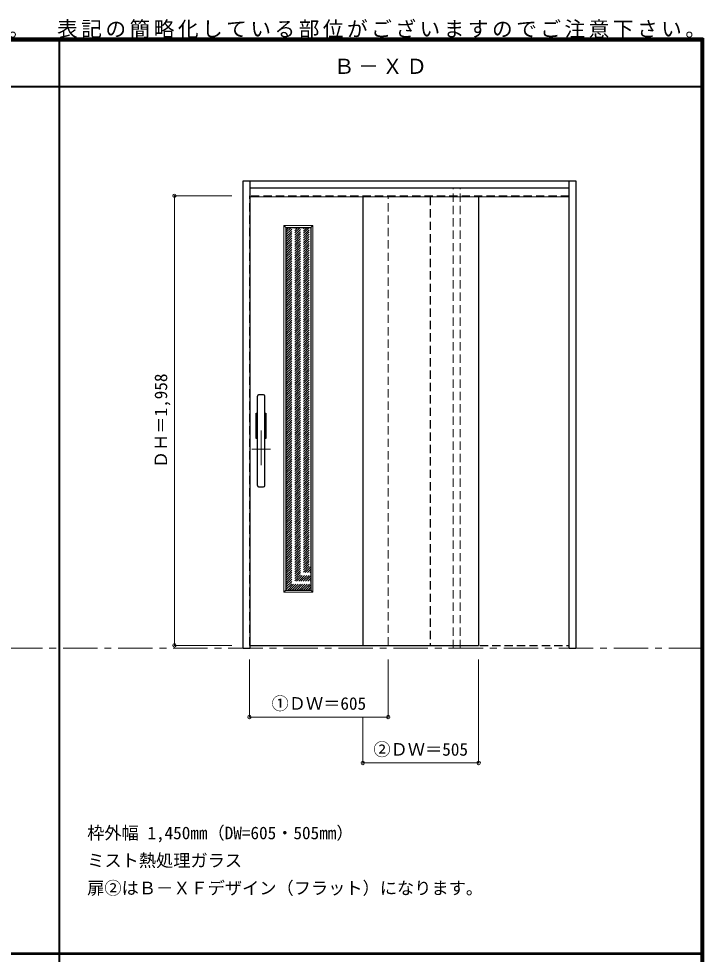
# Model space of a CAD drawing. Units: millimetres, scale not verified. Extents: x -6000 to 5700, y -4307 to 4260.
# Drawn here: x 2716 to 5700, y 186 to 4260 of the extents above; entities that cross this region are included whole.
import ezdxf
from ezdxf.enums import TextEntityAlignment as Align

# ---------------------------------------------------------------- set-up
doc = ezdxf.new("R2010")
doc.units = ezdxf.units.MM
doc.header["$LTSCALE"] = 30
doc.header["$PDMODE"] = 32
doc.header["$PDSIZE"] = 15
doc.linetypes.add('CHAIN1', pattern=[8, 5, -1, 1, -1])
doc.linetypes.add('DASHED1', pattern=[1.8, 1.2, -0.6])
for name, color, linetype, lineweight in [('0-1_通り芯', 4, 'CHAIN1', 9), ('0-2_扉', 4, 'DASHED1', 9), ('0-3_仕上げ', 3, 'Continuous', 25), ('0-4_枠', 3, 'Continuous', 25), ('0-7_取手GEK', 4, 'Continuous', 9), ('0-B_寸法', 7, 'Continuous', 9), ('0-C_ハッチ', 4, 'DASHED1', 9), ('0-D_ﾊﾞｰ引き手', 3, 'Continuous', 25), ('F-1_枠', 6, 'Continuous', 40)]:
    doc.layers.add(name, color=color, linetype=linetype, lineweight=lineweight)
doc.layers.add('0-A_文字', color=7, linetype='Continuous')
doc.styles.add('ＭＳ ゴシック', font='')
doc.styles.get('ＭＳ ゴシック').set_extended_font_data('MS Gothic')

msp = doc.modelspace()

# ---------------------------------------------------------------- linework, layer by layer
at = {"layer": '0-1_通り芯'}
for p, q in [((3773, 2466.5), (3773, 2304.5)), ((3732, 2385.5), (3814, 2385.5))]:
    msp.add_line(p, q, dxfattribs=at)
at = {"layer": '0-1_通り芯', "color": 7, "lineweight": 18}
msp.add_line((-5490, 1519.25), (5700, 1519.25), dxfattribs=at)
at = {"layer": '0-2_扉'}
for p, q in [((3722, 1531.25), (3722, 3489.25)), ((5115, 3489.25), (3722, 3489.25)), ((4216, 3484.25), (4216, 3489.25)), ((4327, 1531.25), (4327, 3489.25)), ((4510, 3484.25), (4510, 3489.25)), ((4721, 3484.25), (4721, 3489.25)), ((3725, 1531.25), (3722, 1531.25))]:
    msp.add_line(p, q, dxfattribs=at)
at = {"layer": '0-2_扉', "color": 3, "linetype": 'Continuous', "lineweight": 25}
for p, q in [((4216, 3484.25), (4216, 1531.25)), ((4721, 3484.25), (4721, 1531.25)), ((3725, 1531.25), (4721, 1531.25))]:
    msp.add_line(p, q, dxfattribs=at)
at = {"layer": '0-2_扉', "color": 3, "lineweight": 25}
msp.add_line((5115, 1531.25), (5115, 3489.25), dxfattribs=at)
msp.add_lwpolyline([(4510, 3484.25), (4510, 1531.25), (5115, 1531.25)], dxfattribs=at)
at = {"layer": '0-3_仕上げ', "color": 7, "lineweight": 18}
for p, q in [((3872, 3360.25), (3999, 3360.25)), ((3872, 3360.25), (3881, 3351.25)), ((3990, 3351.25), (3999, 3360.25)), ((3999, 3360.25), (3999, 1763.25)), ((3872, 1763.25), (3881, 1772.25)), ((3990, 1772.25), (3999, 1763.25))]:
    msp.add_line(p, q, dxfattribs=at)
at = {"layer": '0-3_仕上げ'}
for p, q in [((3881, 3351.25), (3881, 1772.25)), ((3881, 1772.25), (3990, 1772.25))]:
    msp.add_line(p, q, dxfattribs=at)
at = {"layer": '0-3_仕上げ', "color": 7, "lineweight": 18}
msp.add_lwpolyline([(3872, 3360.25), (3872, 1763.25), (3999, 1763.25)], dxfattribs=at)
at = {"layer": '0-3_仕上げ'}
msp.add_lwpolyline([(3881, 3351.25), (3990, 3351.25), (3990, 1772.25)], dxfattribs=at)
at = {"layer": '0-4_枠'}
for p, q in [((3695, 1519.25), (3695, 3554.25)), ((3695, 3554.25), (5145, 3554.25)), ((3725, 1519.25), (3725, 3554.25)), ((5115, 1519.25), (5115, 3554.25)), ((5145, 3554.25), (5145, 1519.25)), ((3725, 3524.25), (5115, 3524.25)), ((3695, 1519.25), (3725, 1519.25)), ((5115, 1519.25), (5145, 1519.25))]:
    msp.add_line(p, q, dxfattribs=at)
at = {"layer": '0-4_枠', "color": 4, "linetype": 'DASHED1', "lineweight": 9}
for p, q in [((4610, 1519.25), (4610, 3524.25)), ((4640, 1519.25), (4640, 3524.25)), ((4610, 1519.25), (4640, 1519.25))]:
    msp.add_line(p, q, dxfattribs=at)
at = {"layer": '0-7_取手GEK'}
msp.add_line((3725, 3484.25), (5115, 3484.25), dxfattribs=at)
at = {"layer": '0-B_寸法', "color": 4}
for p, q in [((3395, 3489.25), (3645, 3489.25)), ((3395, 3489.25), (3395, 1531.25)), ((3395, 1531.25), (3645, 1531.25)), ((3722, 1219.25), (3722, 1469.25)), ((4327, 1219.25), (4327, 1469.25)), ((4721, 1019.25), (4721, 1469.25)), ((3722, 1219.25), (4327, 1219.25)), ((4216, 1019.25), (4216, 1219.25)), ((4216, 1019.25), (4721, 1019.25))]:
    msp.add_line(p, q, dxfattribs=at)
at = {"layer": '0-B_寸法'}
for p in [(3395, 3489.25), (3395, 1531.25), (3722, 1219.25), (4327, 1219.25), (4216, 1019.25), (4721, 1019.25)]:
    msp.add_point(p, dxfattribs=at)
at = {"layer": '0-C_ハッチ'}
for p, q in [((3881, 3249.41), (3982.84, 3351.25)), ((3881, 3259.31), (3972.94, 3351.25)), ((3881, 3269.2), (3963.04, 3351.25)), ((3881, 3279.1), (3953.14, 3351.25)), ((3881, 3289), (3943.25, 3351.25)), ((3881, 3298.9), (3933.35, 3351.25)), ((3881, 3308.8), (3923.45, 3351.25)), ((3881, 3318.7), (3913.55, 3351.25)), ((3881, 3328.6), (3903.65, 3351.25)), ((3881, 3338.5), (3893.75, 3351.25)), ((3881, 3348.4), (3883.85, 3351.25)), ((3881, 3239.51), (3990, 3348.51)), ((3881, 3229.61), (3990, 3338.61)), ((3881, 3219.71), (3990, 3328.71)), ((3881, 3209.81), (3990, 3318.81)), ((3881, 3199.91), (3990, 3308.91)), ((3881, 3190.01), (3990, 3299.01)), ((3881, 3180.11), (3990, 3289.11)), ((3881, 3170.21), (3990, 3279.21)), ((3881, 3160.31), (3990, 3269.31)), ((3881, 3150.41), (3990, 3259.41)), ((3881, 3140.51), (3990, 3249.51)), ((3881, 3130.61), (3990, 3239.61)), ((3881, 3120.71), (3990, 3229.71)), ((3881, 3110.81), (3990, 3219.81)), ((3881, 3100.91), (3990, 3209.91)), ((3881, 3091.01), (3990, 3200.01)), ((3881, 3081.11), (3990, 3190.11)), ((3881, 3071.21), (3990, 3180.21)), ((3881, 3061.32), (3990, 3170.32)), ((3881, 3051.42), (3990, 3160.42)), ((3881, 3041.52), (3990, 3150.52)), ((3881, 3031.62), (3990, 3140.62)), ((3881, 3021.72), (3990, 3130.72)), ((3881, 3011.82), (3990, 3120.82)), ((3881, 3001.92), (3990, 3110.92)), ((3881, 2992.02), (3990, 3101.02)), ((3881, 2982.12), (3990, 3091.12)), ((3881, 2972.22), (3990, 3081.22)), ((3881, 2962.32), (3990, 3071.32)), ((3881, 2952.42), (3990, 3061.42)), ((3881, 2942.52), (3990, 3051.52)), ((3881, 2932.62), (3990, 3041.62)), ((3881, 2922.72), (3990, 3031.72)), ((3881, 2912.82), (3990, 3021.82)), ((3881, 2902.92), (3990, 3011.92)), ((3881, 2893.02), (3990, 3002.02)), ((3881, 2883.12), (3990, 2992.12)), ((3881, 2873.22), (3990, 2982.22)), ((3881, 2863.33), (3990, 2972.33)), ((3881, 2853.43), (3990, 2962.43)), ((3881, 2843.53), (3990, 2952.53)), ((3881, 2833.63), (3990, 2942.63)), ((3881, 2823.73), (3990, 2932.73)), ((3881, 2813.83), (3990, 2922.83)), ((3881, 2803.93), (3990, 2912.93)), ((3881, 2794.03), (3990, 2903.03)), ((3881, 2784.13), (3990, 2893.13)), ((3881, 2774.23), (3990, 2883.23)), ((3881, 2764.33), (3990, 2873.33)), ((3881, 2754.43), (3990, 2863.43)), ((3881, 2744.53), (3990, 2853.53)), ((3881, 2734.63), (3990, 2843.63)), ((3881, 2724.73), (3990, 2833.73)), ((3881, 2714.83), (3990, 2823.83)), ((3881, 2704.93), (3990, 2813.93)), ((3881, 2695.03), (3990, 2804.03)), ((3881, 2685.13), (3990, 2794.13)), ((3881, 2675.24), (3990, 2784.24)), ((3881, 2665.34), (3990, 2774.34)), ((3881, 2655.44), (3990, 2764.44)), ((3881, 2645.54), (3990, 2754.54)), ((3881, 2635.64), (3990, 2744.64)), ((3881, 2625.74), (3990, 2734.74)), ((3881, 2615.84), (3990, 2724.84)), ((3881, 2605.94), (3990, 2714.94)), ((3881, 2596.04), (3990, 2705.04)), ((3881, 2586.14), (3990, 2695.14)), ((3881, 2576.24), (3990, 2685.24)), ((3881, 2566.34), (3990, 2675.34)), ((3881, 2556.44), (3990, 2665.44)), ((3881, 2546.54), (3990, 2655.54)), ((3881, 2536.64), (3990, 2645.64)), ((3881, 2526.74), (3990, 2635.74)), ((3881, 2516.84), (3990, 2625.84)), ((3881, 2506.94), (3990, 2615.94)), ((3881, 2497.04), (3990, 2606.04)), ((3881, 2487.14), (3990, 2596.14)), ((3881, 2477.25), (3990, 2586.25)), ((3881, 2467.35), (3990, 2576.35)), ((3881, 2457.45), (3990, 2566.45)), ((3881, 2447.55), (3990, 2556.55)), ((3881, 2437.65), (3990, 2546.65)), ((3881, 2427.75), (3990, 2536.75)), ((3881, 2417.85), (3990, 2526.85)), ((3881, 2407.95), (3990, 2516.95)), ((3881, 2398.05), (3990, 2507.05)), ((3881, 2388.15), (3990, 2497.15)), ((3881, 2378.25), (3990, 2487.25)), ((3881, 2368.35), (3990, 2477.35)), ((3881, 2358.45), (3990, 2467.45)), ((3881, 2348.55), (3990, 2457.55)), ((3881, 2338.65), (3990, 2447.65)), ((3881, 2328.75), (3990, 2437.75)), ((3881, 2318.85), (3990, 2427.85)), ((3881, 2308.95), (3990, 2417.95)), ((3881, 2299.05), (3990, 2408.05)), ((3881, 2289.15), (3990, 2398.15)), ((3881, 2279.26), (3990, 2388.26)), ((3881, 2269.36), (3990, 2378.36)), ((3881, 2259.46), (3990, 2368.46)), ((3881, 2249.56), (3990, 2358.56)), ((3881, 2239.66), (3990, 2348.66)), ((3881, 2229.76), (3990, 2338.76)), ((3881, 2219.86), (3990, 2328.86)), ((3881, 2209.96), (3990, 2318.96)), ((3881, 2200.06), (3990, 2309.06)), ((3881, 2190.16), (3990, 2299.16)), ((3881, 2180.26), (3990, 2289.26)), ((3881, 2170.36), (3990, 2279.36)), ((3881, 2160.46), (3990, 2269.46)), ((3881, 2150.56), (3990, 2259.56)), ((3881, 2140.66), (3990, 2249.66)), ((3881, 2130.76), (3990, 2239.76)), ((3881, 2120.86), (3990, 2229.86)), ((3881, 2110.96), (3990, 2219.96)), ((3881, 2101.06), (3990, 2210.06)), ((3881, 2091.16), (3990, 2200.16)), ((3881, 2081.27), (3990, 2190.27)), ((3881, 2071.37), (3990, 2180.37)), ((3881, 2061.47), (3990, 2170.47)), ((3881, 2051.57), (3990, 2160.57)), ((3881, 2041.67), (3990, 2150.67)), ((3881, 2031.77), (3990, 2140.77)), ((3881, 2021.87), (3990, 2130.87)), ((3881, 2011.97), (3990, 2120.97)), ((3881, 2002.07), (3990, 2111.07)), ((3881, 1992.17), (3990, 2101.17)), ((3881, 1982.27), (3990, 2091.27)), ((3881, 1972.37), (3990, 2081.37)), ((3881, 1962.47), (3990, 2071.47)), ((3881, 1952.57), (3990, 2061.57)), ((3881, 1942.67), (3990, 2051.67)), ((3881, 1932.77), (3990, 2041.77)), ((3881, 1922.87), (3990, 2031.87)), ((3881, 1912.97), (3990, 2021.97)), ((3881, 1903.07), (3990, 2012.07)), ((3881, 1893.17), (3990, 2002.17)), ((3881, 1883.28), (3990, 1992.28)), ((3881, 1873.38), (3990, 1982.38)), ((3881, 1863.48), (3990, 1972.48)), ((3881, 1853.58), (3990, 1962.58)), ((3881, 1843.68), (3990, 1952.68)), ((3881, 1833.78), (3990, 1942.78)), ((3881, 1823.88), (3990, 1932.88)), ((3881, 1813.98), (3990, 1922.98)), ((3881, 1804.08), (3990, 1913.08)), ((3881, 1794.18), (3990, 1903.18)), ((3881, 1784.28), (3990, 1893.28)), ((3881, 1774.38), (3990, 1883.38)), ((3888.77, 1772.25), (3990, 1873.48)), ((3898.67, 1772.25), (3990, 1863.58)), ((3908.57, 1772.25), (3990, 1853.68)), ((3918.47, 1772.25), (3990, 1843.78)), ((3928.37, 1772.25), (3990, 1833.88)), ((3938.27, 1772.25), (3990, 1823.98)), ((3948.16, 1772.25), (3990, 1814.08)), ((3958.06, 1772.25), (3990, 1804.19)), ((3967.96, 1772.25), (3990, 1794.29)), ((3977.86, 1772.25), (3990, 1784.39))]:
    msp.add_line(p, q, dxfattribs=at)
at = {"layer": '0-D_ﾊﾞｰ引き手'}
for p, q in [((3757, 2226.75), (3757, 2616.75)), ((3784, 2621.75), (3762, 2621.75)), ((3789, 2226.75), (3789, 2616.75)), ((3752, 2431.75), (3752, 2541.75)), ((3752, 2541.75), (3757, 2541.75)), ((3789, 2541.75), (3794, 2541.75)), ((3794, 2541.75), (3794, 2431.75)), ((3757, 2431.75), (3752, 2431.75)), ((3794, 2431.75), (3789, 2431.75)), ((3762, 2221.75), (3784, 2221.75))]:
    msp.add_line(p, q, dxfattribs=at)
for centre, start, end in [((3762, 2616.75), 90, 180), ((3784, 2616.75), 0, 90), ((3762, 2226.75), 180, 270), ((3784, 2226.75), 270, 0)]:
    msp.add_arc(centre, 5, start, end, dxfattribs=at)
at = {"layer": 'F-1_枠'}
for p, q in [((-6000, 4175), (5700, 4175)), ((-6000, 4170), (5700, 4170)), ((-6000, 4165), (5700, 4165)), ((2895, -3790), (2895, 4175)), ((5690, 4175), (5690, -4205)), ((5695, 4175), (5695, -4205)), ((5700, 4175), (5700, -4205)), ((-6000, 3965), (5700, 3965)), ((-5990, 190.5), (5690, 190.5)), ((-5990, 187.5), (5690, 187.5))]:
    msp.add_line(p, q, dxfattribs=at)

# ---------------------------------------------------------------- texts
at = {"layer": '0-A_文字', "style": 'ＭＳ ゴシック'}
for s, p in [('枠外幅 1,450mm（DW=605・505mm）', (3015, 670.5)), ('ミスト熱処理ガラス', (3015, 550.5)), ('扉②はＢ－ＸＦデザイン（フラット）になります。', (3015, 430.5))]:
    msp.add_text(s, height=54.99, dxfattribs=at).set_placement(p, align=Align.BOTTOM_LEFT)
at = {"layer": '0-A_文字', "char_height": 65.98, "attachment_point": 7, "style": 'ＭＳ ゴシック'}
for s, insert in [('\\T1.17;※本図は意匠確認用です。\u3000表記の簡略化している部位がございますのでご注意下さい。', (1515, 4175)), ('\\T1.17;Ｂ－ＸＤ', (4090, 4020))]:
    msp.add_mtext(s, dxfattribs=dict(at, insert=insert))
at = {"layer": '0-B_寸法', "style": 'ＭＳ ゴシック'}
msp.add_text('ＤＨ＝1,958', height=54.99, rotation=90, dxfattribs=at).set_placement((3380, 2303), align=Align.BOTTOM_LEFT)
for s, p in [('①ＤＷ＝605', (3818.25, 1234.25)), ('②ＤＷ＝505', (4262.25, 1034.25))]:
    msp.add_text(s, height=54.99, dxfattribs=at).set_placement(p, align=Align.BOTTOM_LEFT)

doc.saveas('drawing.dxf')
